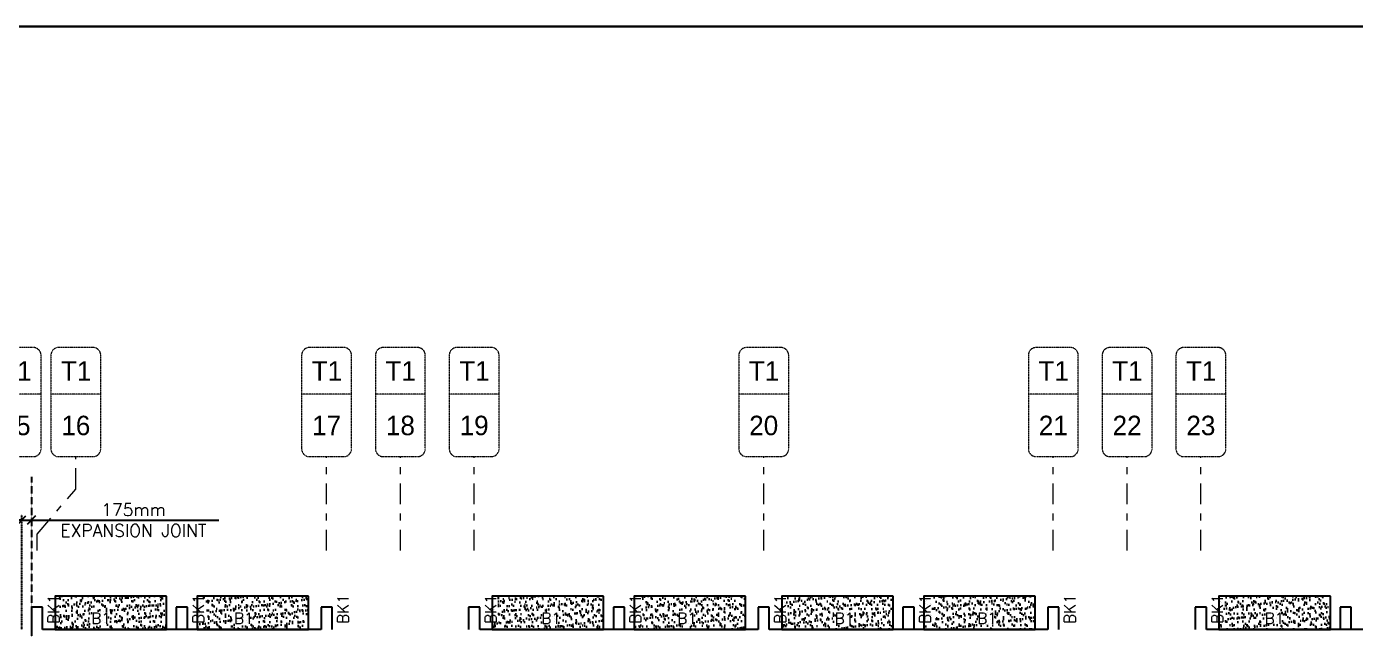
# Model space of a CAD drawing. Header units: millimetres. Extents: x 1078357 to 2594950, y -5122486 to -4636555.
# Drawn here: x 2327986 to 2351848, y -4647825 to -4636994 of the extents above; entities that cross this region are included whole.
import ezdxf
from ezdxf.enums import TextEntityAlignment as Align

# ---------------------------------------------------------------- set-up
doc = ezdxf.new("R2010")
doc.units = ezdxf.units.MM
doc.header["$PDMODE"] = 35
for name, pattern in [('CONTINOUS', [0]), ('DGN STYLE 7', [8.34, 3.75, -1.67, 1.25, -1.67]), ('DOT', [0.25, 0, -0.25]), ('HIDDEN', [0.375, 0.25, -0.125]), ('New Retail block$0$CONTINOUS', [0])]:
    doc.linetypes.add(name, pattern=pattern)
doc.layers.get('0').update_dxf_attribs({"lineweight": 0})
doc.layers.get('Defpoints').update_dxf_attribs({"lineweight": 0})
for name, color, linetype, lineweight in [('Boundary', 40, 'Continuous', 30), ('GRID LINE', 8, 'Continuous', 0), ('GRID NO', 8, 'DGN STYLE 7', 13), ('HATCH', 8, 'Continuous', 30)]:
    doc.layers.add(name, color=color, linetype=linetype, lineweight=lineweight)
for name, color, linetype in [('EXPANSION JOINT', 10, 'HIDDEN'), ('EXPANTION JOINT', 240, 'Continuous'), ('S-BEAM', 3, 'HIDDEN'), ('S-BEAM NO.', 6, 'Continuous'), ('S-SLAB-PROJECTION', 54, 'New Retail block$0$CONTINOUS')]:
    doc.layers.add(name, color=color, linetype=linetype)
doc.styles.add('Roman', font='romans')
doc.styles.add('ROMANS', font='romans.shx', dxfattribs={"width": 0.85})
doc.styles.get("Standard").update_dxf_attribs({"font": 'Adani Regular.ttf', "height": 500})
doc.dimstyles.new('HARESH', dxfattribs={"dimtxt": 150, "dimasz": 75, "dimexe": 0, "dimexo": 0, "dimgap": 25, "dimtad": 1, "dimdec": 0, "dimdsep": 46, "dimtxsty": 'Roman', "dimblk": 'OBLIQUE', "dimcen": 225, "dimdle": 25, "dimclrd": 2, "dimclre": 2, "dimclrt": 7, "dimadec": 8, "dimazin": 1, "dimtfac": 1, "dimtdec": 0, "dimtmove": 0, "dimatfit": 0, "dimfxl": 1, "dimlwd": -1, "dimlwe": -1, "dimarcsym": 0})

# ---------------------------------------------------------------- blocks, each defined once
blk = doc.blocks.new('_Oblique')
at = {"color": 0, "linetype": 'ByBlock', "lineweight": -2}
blk.add_line((-0.5, -0.5), (0.5, 0.5), dxfattribs=at)
blk = doc.blocks.new('*D1621')
at = {"layer": 'Defpoints', "color": 0, "linetype": 'CONTINOUS', "ltscale": 0.5, "transparency": 16777216}
for p in [(2328073, -4645812, 3), (2328073, -4645862), (2327898, -4647825, 0)]:
    blk.add_point(p, dxfattribs=at)
at = {"layer": 'EXPANTION JOINT', "color": 2, "linetype": 'CONTINOUS', "ltscale": 0.5, "transparency": 16777216}
for p, q in [((2327898, -4645862), (2327748, -4645862)), ((2327898, -4645862), (2328073, -4645862)), ((2328073, -4645862), (2331437, -4645862))]:
    blk.add_line(p, q, dxfattribs=at)
at = {"layer": 'EXPANTION JOINT', "color": 2, "linetype": 'DOT', "ltscale": 0.5, "transparency": 16777216}
for p, q in [((2327898, -4647825), (2327898, -4645762)), ((2328073, -4645812), (2328073, -4645962))]:
    blk.add_line(p, q, dxfattribs=at)
at = {"layer": 'EXPANTION JOINT', "color": 2, "linetype": 'CONTINOUS', "ltscale": 0.5, "transparency": 16777216, "xscale": 150, "yscale": 150, "zscale": 150}
blk.add_blockref('_Oblique', (2327898, -4645862), dxfattribs=at)
at = {"layer": 'EXPANTION JOINT', "color": 2, "linetype": 'CONTINOUS', "ltscale": 0.5, "transparency": 16777216, "xscale": 150, "yscale": 150, "zscale": 150, "rotation": 180}
blk.add_blockref('_Oblique', (2328073, -4645862), dxfattribs=at)
at = {"layer": 'EXPANTION JOINT', "color": 7, "linetype": 'CONTINOUS', "ltscale": 0.5, "transparency": 16777216, "char_height": 225, "attachment_point": 5, "style": 'Roman'}
for s, insert in [('175mm', (2329905, -4645674)), ('EXPANSION JOINT ', (2329905, -4646049))]:
    blk.add_mtext(s, dxfattribs=dict(at, insert=insert))
blk = doc.blocks.new('Tower grid nomenclature-ex')
at = {"layer": 'GRID NO'}
blk.add_lwpolyline([(-1250, -600), (1750, -600, 0.414214), (2000, -350), (2000, 750, 0.414214), (1750, 1000), (-1250, 1000, 0.414214), (-1500, 750), (-1500, -350, 0.414214)], format="xyb", close=True, dxfattribs=at)
blk.add_lwpolyline([(0, 1000), (0, -600)], dxfattribs=at)
at = {"layer": 'GRID NO', "flags": 8}
for p in [(-1235, 400), (1788, 400)]:
    blk.add_attdef('GRID', text='', height=625, dxfattribs=at).set_placement(p, align=Align.MIDDLE_CENTER)

msp = doc.modelspace()

# ---------------------------------------------------------------- hatches: boundary and pattern name
at = {"layer": 'HATCH'}
h = msp.add_hatch(dxfattribs=at)
h.set_pattern_fill('AR-SAND', color=8, scale=3, angle=179.97015)
h.set_pattern_definition([(37.4701541, (-588560.8, 9339745.12), (-4.7236114, 146.8264517), [0, -115.824, 0, -129.54, 0, -123.825]), (7.4701541, (-588560.8, 9339745.12), (134.9689868, 214.9772528), [0, -62.484, 0, -104.394, 0, -40.005]), (327.4701541, (-588654.52, 9339745.16), (237.2979035, 0.3075449), [0, -38.1, 0, -137.16, 0, -179.07]), (317.4701541, (-588654.52, 9339745.16), (229.1017424, 66.759465), [0, -19.05, 0, -89.916, 0, -102.87])])
h.paths.add_polyline_path([(2330497.8, -4647225.1), (2328497.8, -4647225.1), (2328497.8, -4647825.1), (2330497.8, -4647825.1)])
h = msp.add_hatch(dxfattribs=at)
h.set_pattern_fill('AR-SAND', color=8, scale=3, angle=179.97015)
h.set_pattern_definition([(37.4701541, (-591110.8, 9339745.12), (-4.7236114, 146.8264517), [0, -115.824, 0, -129.54, 0, -123.825]), (7.4701541, (-591110.8, 9339745.12), (134.9689868, 214.9772528), [0, -62.484, 0, -104.394, 0, -40.005]), (327.4701541, (-591204.52, 9339745.16), (237.2979035, 0.3075449), [0, -38.1, 0, -137.16, 0, -179.07]), (317.4701541, (-591204.52, 9339745.16), (229.1017424, 66.759465), [0, -19.05, 0, -89.916, 0, -102.87])])
h.paths.add_polyline_path([(2333047.8, -4647225.1), (2331047.8, -4647225.1), (2331047.8, -4647825.1), (2333047.8, -4647825.1)])
h = msp.add_hatch(dxfattribs=at)
h.set_pattern_fill('AR-SAND', color=8, scale=3, angle=179.97015)
h.set_pattern_definition([(37.4701541, (-596410.8, 9339745.12), (-4.7236114, 146.8264517), [0, -115.824, 0, -129.54, 0, -123.825]), (7.4701541, (-596410.8, 9339745.12), (134.9689868, 214.9772528), [0, -62.484, 0, -104.394, 0, -40.005]), (327.4701541, (-596504.52, 9339745.16), (237.2979035, 0.3075449), [0, -38.1, 0, -137.16, 0, -179.07]), (317.4701541, (-596504.52, 9339745.16), (229.1017424, 66.759465), [0, -19.05, 0, -89.916, 0, -102.87])])
h.paths.add_polyline_path([(2338347.8, -4647225.1), (2336347.8, -4647225.1), (2336347.8, -4647825.1), (2338347.8, -4647825.1)])
h = msp.add_hatch(dxfattribs=at)
h.set_pattern_fill('AR-SAND', color=8, scale=3, angle=179.97015)
h.set_pattern_definition([(37.4701541, (-598960.8, 9339745.12), (-4.7236114, 146.8264517), [0, -115.824, 0, -129.54, 0, -123.825]), (7.4701541, (-598960.8, 9339745.12), (134.9689868, 214.9772528), [0, -62.484, 0, -104.394, 0, -40.005]), (327.4701541, (-599054.52, 9339745.16), (237.2979035, 0.3075449), [0, -38.1, 0, -137.16, 0, -179.07]), (317.4701541, (-599054.52, 9339745.16), (229.1017424, 66.759465), [0, -19.05, 0, -89.916, 0, -102.87])])
h.paths.add_polyline_path([(2340897.8, -4647225.1), (2338897.8, -4647225.1), (2338897.8, -4647825.1), (2340897.8, -4647825.1)])
h = msp.add_hatch(dxfattribs=at)
h.set_pattern_fill('AR-SAND', color=8, scale=3, angle=179.97015)
h.set_pattern_definition([(37.4701541, (-601610.8, 9339745.12), (-4.7236114, 146.8264517), [0, -115.824, 0, -129.54, 0, -123.825]), (7.4701541, (-601610.8, 9339745.12), (134.9689868, 214.9772528), [0, -62.484, 0, -104.394, 0, -40.005]), (327.4701541, (-601704.52, 9339745.16), (237.2979035, 0.3075449), [0, -38.1, 0, -137.16, 0, -179.07]), (317.4701541, (-601704.52, 9339745.16), (229.1017424, 66.759465), [0, -19.05, 0, -89.916, 0, -102.87])])
h.paths.add_polyline_path([(2343547.8, -4647225.1), (2341547.8, -4647225.1), (2341547.8, -4647825.1), (2343547.8, -4647825.1)])
h = msp.add_hatch(dxfattribs=at)
h.set_pattern_fill('AR-SAND', color=8, scale=3, angle=179.97015)
h.set_pattern_definition([(37.4701541, (-604160.8, 9339745.12), (-4.7236114, 146.8264517), [0, -115.824, 0, -129.54, 0, -123.825]), (7.4701541, (-604160.8, 9339745.12), (134.9689868, 214.9772528), [0, -62.484, 0, -104.394, 0, -40.005]), (327.4701541, (-604254.52, 9339745.16), (237.2979035, 0.3075449), [0, -38.1, 0, -137.16, 0, -179.07]), (317.4701541, (-604254.52, 9339745.16), (229.1017424, 66.759465), [0, -19.05, 0, -89.916, 0, -102.87])])
h.paths.add_polyline_path([(2346097.8, -4647225.1), (2344097.8, -4647225.1), (2344097.8, -4647825.1), (2346097.8, -4647825.1)])
h = msp.add_hatch(dxfattribs=at)
h.set_pattern_fill('AR-SAND', color=8, scale=3, angle=179.97015)
h.set_pattern_definition([(37.4701541, (-609460.8, 9339745.12), (-4.7236114, 146.8264517), [0, -115.824, 0, -129.54, 0, -123.825]), (7.4701541, (-609460.8, 9339745.12), (134.9689868, 214.9772528), [0, -62.484, 0, -104.394, 0, -40.005]), (327.4701541, (-609554.52, 9339745.16), (237.2979035, 0.3075449), [0, -38.1, 0, -137.16, 0, -179.07]), (317.4701541, (-609554.52, 9339745.16), (229.1017424, 66.759465), [0, -19.05, 0, -89.916, 0, -102.87])])
h.paths.add_polyline_path([(2351397.8, -4647225.1), (2349397.8, -4647225.1), (2349397.8, -4647825.1), (2351397.8, -4647825.1)])

# ---------------------------------------------------------------- linework, layer by layer
at = {"layer": 'Boundary', "ltscale": 700, "elevation": 0}
msp.add_lwpolyline([(2273994, -4636994.1), (2377150.9, -4636994.1), (2377150.9, -4680490.6), (2273994, -4680490.6)], close=True, dxfattribs=at)
at = {"layer": 'EXPANSION JOINT'}
msp.add_line((2328072.8, -4645085.2, 0), (2328072.8, -4665417.7, 0), dxfattribs=at)
at = {"layer": 'GRID LINE', "linetype": 'DGN STYLE 7', "ltscale": 100, "elevation": 0}
for points in [[(2328172.8, -4646409.4), (2328172.8, -4646110.6), (2328870, -4645305.7), (2328870, -4644720.5)], [(2333372.8, -4646409.4), (2333372.8, -4644720.5)], [(2334697.8, -4646409.4), (2334697.8, -4644720.5)], [(2336022.8, -4646409.4), (2336022.8, -4644720.5)], [(2341222.8, -4646409.4), (2341222.8, -4644720.5)], [(2346422.8, -4646409.4), (2346422.8, -4644720.5)], [(2347747.8, -4646409.4), (2347747.8, -4644720.5)], [(2349072.8, -4646409.4), (2349072.8, -4644720.5)]]:
    msp.add_lwpolyline(points, dxfattribs=at)
at = {"layer": 'S-BEAM', "linetype": 'CONTINOUS', "ltscale": 700}
for p, q in [((2328272.8, -4647425.1, 0), (2328072.8, -4647425.1, 0)), ((2328072.8, -4647425.1, 0), (2328072.8, -4647825.1, 0)), ((2328272.8, -4647825.1, 0), (2328272.8, -4647425.1, 0)), ((2330872.8, -4647425.1, 0), (2330672.8, -4647425.1, 0)), ((2330672.8, -4647425.1, 0), (2330672.8, -4647825.1, 0)), ((2330872.8, -4647825.1, 0), (2330872.8, -4647425.1, 0)), ((2333472.8, -4647425.1, 0), (2333272.8, -4647425.1, 0)), ((2333272.8, -4647425.1, 0), (2333272.8, -4647825.1, 0)), ((2333472.8, -4647825.1, 0), (2333472.8, -4647425.1, 0)), ((2336122.8, -4647425.1, 0), (2335922.8, -4647425.1, 0)), ((2335922.8, -4647425.1, 0), (2335922.8, -4647825.1, 0)), ((2336122.8, -4647825.1, 0), (2336122.8, -4647425.1, 0)), ((2338722.8, -4647425.1, 0), (2338522.8, -4647425.1, 0)), ((2338522.8, -4647425.1, 0), (2338522.8, -4647825.1, 0)), ((2338722.8, -4647825.1, 0), (2338722.8, -4647425.1, 0)), ((2341322.8, -4647425.1, 0), (2341122.8, -4647425.1, 0)), ((2341122.8, -4647425.1, 0), (2341122.8, -4647825.1, 0)), ((2341322.8, -4647825.1, 0), (2341322.8, -4647425.1, 0)), ((2343922.8, -4647425.1, 0), (2343722.8, -4647425.1, 0)), ((2343722.8, -4647425.1, 0), (2343722.8, -4647825.1, 0)), ((2343922.8, -4647825.1, 0), (2343922.8, -4647425.1, 0)), ((2346522.8, -4647425.1, 0), (2346322.8, -4647425.1, 0)), ((2346322.8, -4647425.1, 0), (2346322.8, -4647825.1, 0)), ((2346522.8, -4647825.1, 0), (2346522.8, -4647425.1, 0)), ((2349172.8, -4647425.1, 0), (2348972.8, -4647425.1, 0)), ((2348972.8, -4647425.1, 0), (2348972.8, -4647825.1, 0)), ((2349172.8, -4647825.1, 0), (2349172.8, -4647425.1, 0)), ((2351772.8, -4647425.1, 0), (2351572.8, -4647425.1, 0)), ((2351572.8, -4647425.1, 0), (2351572.8, -4647825.1, 0)), ((2351772.8, -4647825.1, 0), (2351772.8, -4647425.1, 0)), ((2333272.8, -4647825.1, 0), (2328272.8, -4647825.1, 0)), ((2341122.8, -4647825.1, 0), (2336122.8, -4647825.1, 0)), ((2346322.8, -4647825.1, 0), (2341322.8, -4647825.1, 0)), ((2354172.8, -4647825.1, 0), (2349172.8, -4647825.1, 0))]:
    msp.add_line(p, q, dxfattribs=at)
at = {"layer": 'S-SLAB-PROJECTION', "elevation": 0}
for points in [[(2330497.8, -4647225.1), (2328497.8, -4647225.1), (2328497.8, -4647825.1), (2330497.8, -4647825.1)], [(2333047.8, -4647225.1), (2331047.8, -4647225.1), (2331047.8, -4647825.1), (2333047.8, -4647825.1)], [(2338347.8, -4647225.1), (2336347.8, -4647225.1), (2336347.8, -4647825.1), (2338347.8, -4647825.1)], [(2340897.8, -4647225.1), (2338897.8, -4647225.1), (2338897.8, -4647825.1), (2340897.8, -4647825.1)], [(2343547.8, -4647225.1), (2341547.8, -4647225.1), (2341547.8, -4647825.1), (2343547.8, -4647825.1)], [(2346097.8, -4647225.1), (2344097.8, -4647225.1), (2344097.8, -4647825.1), (2346097.8, -4647825.1)], [(2351397.8, -4647225.1), (2349397.8, -4647225.1), (2349397.8, -4647825.1), (2351397.8, -4647825.1)]]:
    msp.add_lwpolyline(points, close=True, dxfattribs=at)

# ---------------------------------------------------------------- block references
at = {"layer": 'GRID NO'}
ref = msp.add_blockref('Tower grid nomenclature-ex', (2327685.8, -4643600.5, 0), dxfattribs=dict(at, xscale=0.56, yscale=0.56, zscale=0.56, rotation=270))
ref.add_attrib('GRID', '15', dxfattribs={"height": 350}).set_placement((2327797.8, -4644160.5, 0), align=Align.MIDDLE_CENTER)
ref.add_attrib('GRID', 'T1', dxfattribs={"height": 350}).set_placement((2327803.6, -4643180.5, 0), align=Align.MIDDLE_CENTER)
ref = msp.add_blockref('Tower grid nomenclature-ex', (2328758, -4643600.5, 0), dxfattribs=dict(at, xscale=0.56, yscale=0.56, zscale=0.56, rotation=270))
ref.add_attrib('GRID', '16', dxfattribs={"height": 350}).set_placement((2328870, -4644160.5, 0), align=Align.MIDDLE_CENTER)
ref.add_attrib('GRID', 'T1', dxfattribs={"height": 350}).set_placement((2328875.9, -4643180.5, 0), align=Align.MIDDLE_CENTER)
ref = msp.add_blockref('Tower grid nomenclature-ex', (2333260.8, -4643600.5, 0), dxfattribs=dict(at, xscale=0.56, yscale=0.56, zscale=0.56, rotation=270))
ref.add_attrib('GRID', '17', dxfattribs={"height": 350}).set_placement((2333372.8, -4644160.5, 0), align=Align.MIDDLE_CENTER)
ref.add_attrib('GRID', 'T1', dxfattribs={"height": 350}).set_placement((2333378.6, -4643180.5, 0), align=Align.MIDDLE_CENTER)
ref = msp.add_blockref('Tower grid nomenclature-ex', (2334585.8, -4643600.5, 0), dxfattribs=dict(at, xscale=0.56, yscale=0.56, zscale=0.56, rotation=270))
ref.add_attrib('GRID', '18', dxfattribs={"height": 350}).set_placement((2334697.8, -4644160.5, 0), align=Align.MIDDLE_CENTER)
ref.add_attrib('GRID', 'T1', dxfattribs={"height": 350}).set_placement((2334703.6, -4643180.5, 0), align=Align.MIDDLE_CENTER)
ref = msp.add_blockref('Tower grid nomenclature-ex', (2335910.8, -4643600.5, 0), dxfattribs=dict(at, xscale=0.56, yscale=0.56, zscale=0.56, rotation=270))
ref.add_attrib('GRID', '19', dxfattribs={"height": 350}).set_placement((2336022.8, -4644160.5, 0), align=Align.MIDDLE_CENTER)
ref.add_attrib('GRID', 'T1', dxfattribs={"height": 350}).set_placement((2336028.6, -4643180.5, 0), align=Align.MIDDLE_CENTER)
ref = msp.add_blockref('Tower grid nomenclature-ex', (2341110.8, -4643600.5, 0), dxfattribs=dict(at, xscale=0.56, yscale=0.56, zscale=0.56, rotation=270))
ref.add_attrib('GRID', '20', dxfattribs={"height": 350}).set_placement((2341222.8, -4644160.5, 0), align=Align.MIDDLE_CENTER)
ref.add_attrib('GRID', 'T1', dxfattribs={"height": 350}).set_placement((2341228.6, -4643180.5, 0), align=Align.MIDDLE_CENTER)
ref = msp.add_blockref('Tower grid nomenclature-ex', (2346310.8, -4643600.5, 0), dxfattribs=dict(at, xscale=0.56, yscale=0.56, zscale=0.56, rotation=270))
ref.add_attrib('GRID', '21', dxfattribs={"height": 350}).set_placement((2346422.8, -4644160.5, 0), align=Align.MIDDLE_CENTER)
ref.add_attrib('GRID', 'T1', dxfattribs={"height": 350}).set_placement((2346428.6, -4643180.5, 0), align=Align.MIDDLE_CENTER)
ref = msp.add_blockref('Tower grid nomenclature-ex', (2347635.8, -4643600.5, 0), dxfattribs=dict(at, xscale=0.56, yscale=0.56, zscale=0.56, rotation=270))
ref.add_attrib('GRID', '22', dxfattribs={"height": 350}).set_placement((2347747.8, -4644160.5, 0), align=Align.MIDDLE_CENTER)
ref.add_attrib('GRID', 'T1', dxfattribs={"height": 350}).set_placement((2347753.6, -4643180.5, 0), align=Align.MIDDLE_CENTER)
ref = msp.add_blockref('Tower grid nomenclature-ex', (2348960.8, -4643600.5, 0), dxfattribs=dict(at, xscale=0.56, yscale=0.56, zscale=0.56, rotation=270))
ref.add_attrib('GRID', '23', dxfattribs={"height": 350}).set_placement((2349072.8, -4644160.5, 0), align=Align.MIDDLE_CENTER)
ref.add_attrib('GRID', 'T1', dxfattribs={"height": 350}).set_placement((2349078.6, -4643180.5, 0), align=Align.MIDDLE_CENTER)

# ---------------------------------------------------------------- texts
at = {"layer": 'S-BEAM NO.', "linetype": 'CONTINOUS', "ltscale": 700, "style": 'ROMANS'}
for p in [(2328568.4, -4647724.7, 50), (2331168.4, -4647724.7, 50), (2333768.4, -4647724.7, 50), (2336418.4, -4647724.7, 50), (2339018.4, -4647724.8, 50), (2341618.4, -4647724.7, 50), (2344218.4, -4647724.8, 50), (2346818.4, -4647724.8, 50), (2349468.4, -4647724.8, 50)]:
    msp.add_text('BK1', height=200, rotation=90, dxfattribs=at).set_placement(p)
at = {"layer": 'S-BEAM NO.', "linetype": 'HIDDEN', "ltscale": 500, "style": 'ROMANS'}
for p in [(2329146.3, -4647724.8, -2.7), (2331711.2, -4647724.8, -2.7), (2337229.5, -4647724.8, -2.7), (2339668.4, -4647724.8, -2.7), (2342495.2, -4647724.8, -2.7), (2345055.2, -4647724.8, -2.7), (2350217.5, -4647724.8, -2.7)]:
    msp.add_text('B1', height=200, rotation=359.99906, dxfattribs=at).set_placement(p)

# ---------------------------------------------------------------- dimensions: what is measured, and where the dimension line sits
at = {"layer": 'EXPANTION JOINT', "linetype": 'CONTINOUS', "ltscale": 0.5}
dim = msp.add_linear_dim(base=(2328072.8, -4645861.9, -2.8), p1=(2327897.8, -4647824.8, -2.8), p2=(2328072.8, -4645811.5, 0), text='175mm\\XEXPANSION JOINT ', dimstyle='HARESH', override={"dimtxt": 225, "dimasz": 150, "dimexe": 100, "dimgap": 75, "dimtxsty": 'Roman', "dimdle": 1, "dimfxl": 500, "dimarcsym": 1}, dxfattribs=at)
dim.commit()
dim.dimension.update_dxf_attribs({"geometry": '*D1621', "text_midpoint": (2329904.9, -4645861.9, -2.8)})

doc.saveas('drawing.dxf')
